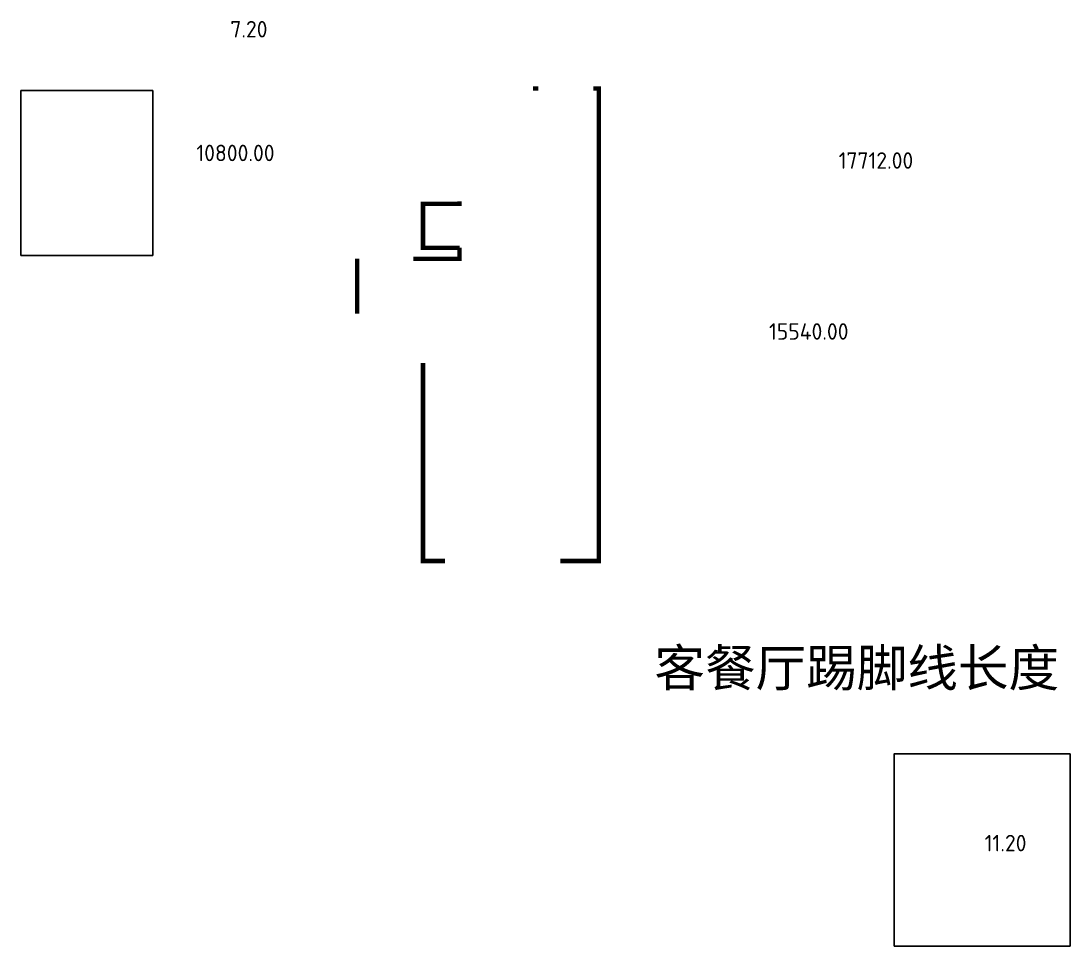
# Model space of a CAD drawing. Header units: millimetres. Extents: x -114775 to 99427, y -123028 to 12078.
# Drawn here: x -7297 to 11798, y -105695 to -88862 of the extents above; entities that cross this region are included whole.
import ezdxf

# ---------------------------------------------------------------- set-up
doc = ezdxf.new("R2010")
doc.units = ezdxf.units.MM
doc.header["$LTSCALE"] = 1000
doc.layers.add('PUB_TEXT', color=7, linetype='CONTINUOUS')
doc.layers.add('S-降板', color=143, linetype='CONTINUOUS')
doc.styles.get("Standard").update_dxf_attribs({"font": 'tssdeng.shx', "bigfont": 'tssdchn.shx'})
doc.styles.add('黑体', font='simhei.ttf')

msp = doc.modelspace()

# ---------------------------------------------------------------- linework, layer by layer
at = {"layer": 'S-降板'}
for points in [[(-4897.2, -90129), (-7297.2, -90129), (-7297.2, -93129), (-4897.2, -93129)], [(11798.1, -102195), (8598.1, -102195), (8598.1, -105695), (11798.1, -105695)]]:
    msp.add_lwpolyline(points, close=True, dxfattribs=at)
at = {"layer": 'S-降板', "const_width": 80}
for points in [[(2020.6, -90088.6), (2120.6, -90088.6)], [(2520.6, -98688.6), (3220.6, -98688.6), (3220.6, -90088.6), (3120.6, -90088.6)], [(685.6, -92146.7), (685.6, -92188.6), (20.6, -92188.6), (20.6, -92988.6), (685.6, -92988.6)], [(-154.4, -93188.6), (685.6, -93188.6), (685.6, -92988.6)], [(-1179.4, -94188.6), (-1179.4, -93188.6)], [(420.6, -98688.6), (20.6, -98688.6), (20.6, -95088.6)]]:
    msp.add_lwpolyline(points, dxfattribs=at)

# ---------------------------------------------------------------- texts
at = {"layer": 'PUB_TEXT', "style": '黑体'}
msp.add_text('客餐厅踢脚线长度', height=675.18, dxfattribs=at).set_placement((4232, -100970.8))
at = {"layer": 'S-降板'}
for s, p in [('7.20', (-3486.5, -89162.1)), ('10800.00', (-4105.2, -91413.6)), ('17712.00', (7585.2, -91551.1)), ('15540.00', (6318.3, -94662)), ('11.20', (10243.1, -103972))]:
    msp.add_text(s, height=300, dxfattribs=at).set_placement(p)

doc.saveas('drawing.dxf')
